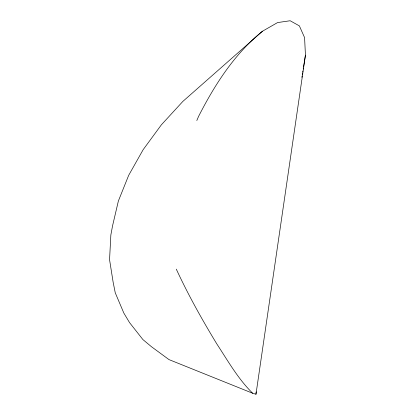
<?xml version="1.0" encoding="UTF-8"?>
<svg xmlns="http://www.w3.org/2000/svg" width="415" height="415" viewBox="0 0 415 415"><rect width="100%" height="100%" fill="white"/><g stroke="black" fill="none" stroke-linecap="round" stroke-linejoin="round"><path stroke-width="0.62" d="M255.972 394.25L305.44 55.159L304.584 37.62L299.371 25.88L290.163 20.75L277.578 22.571L262.482 31.224L182.833 101.436L161.383 124.806L143.159 149.665L128.686 175.306L118.374 200.995L112.517 225.999L110.852 234.994L109.56 259.686L113.139 282.216L115.251 292.788L123.826 313.055L129.542 322.6L142.895 339.563L151.48 346.733L168.988 359.598L252.699 393.259L255.972 394.25L256.133 391.864M301.881 77.309L302.084 76.044M302.286 74.778L302.488 73.512M302.696 72.246L302.898 70.981M303.204 69.082L303.407 67.816M303.609 66.55L305.44 55.159M196.809 120.537L198.578 116.392C214.773 84.681 234.491 53.82 262.482 31.224M252.699 393.259C238.096 378.988 227.97 360.936 216.853 343.988C202.115 319.726 188.213 294.92 176.292 269.138"/></g></svg>
